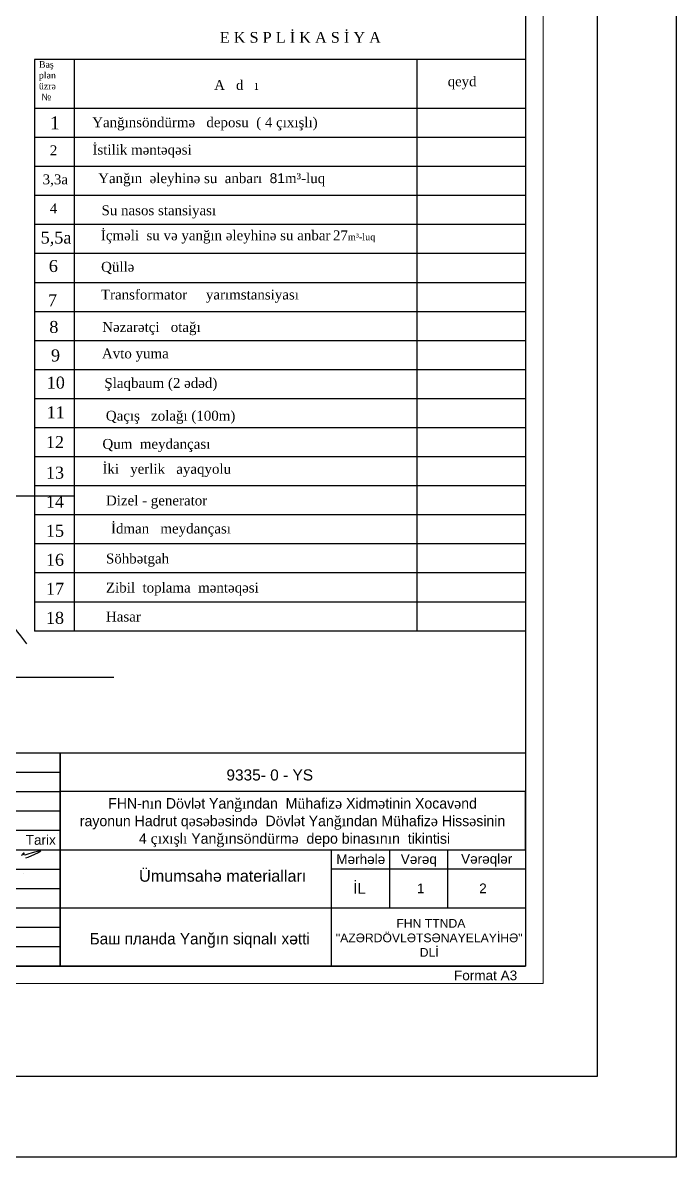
# Model space of a CAD drawing. Header units: feet. Extents: x 3381 to 683417, y 675186 to 4372291.
# Drawn here: x 682827 to 683007.2, y 4371810.6 to 4372123.2 of the extents above; entities that cross this region are included whole.
import ezdxf

# ---------------------------------------------------------------- set-up
doc = ezdxf.new("R2010")
doc.units = ezdxf.units.FT
doc.header["$MEASUREMENT"] = 0
doc.header["$PDMODE"] = 34
doc.header["$PDSIZE"] = 0.01
doc.linetypes.add('DUZ', pattern=[0])
doc.layers.get('0').update_dxf_attribs({"linetype": 'CONTINUOUS'})
for name, color, linetype in [('0_Point_Point', 7, 'CONTINUOUS'), ('Layer8', 7, 'CONTINUOUS'), ('ramka', 7, 'CONTINUOUS')]:
    doc.layers.add(name, color=color, linetype=linetype)
for name, color, linetype, lineweight in [('0_Ном._пера__110', 7, 'CONTINUOUS', 200), ('0_Ном._пера__21', 7, 'CONTINUOUS', 30), ('cədvəl xətti-15', 7, 'CONTINUOUS', 15), ('cədvəl xətti-35', 7, 'CONTINUOUS', 35), ('das tikili_Ном._пера__29', 29, 'CONTINUOUS', 18), ('km setka', 170, 'CONTINUOUS', 15), ('Künc ştampının yazısı', 7, 'CONTINUOUS', 13), ('Su S1', 5, 'CONTINUOUS', 60), ('размер', 90, 'CONTINUOUS', 9), ('размер2_Ном._пера__1', 7, 'CONTINUOUS', 13)]:
    doc.layers.add(name, color=color, linetype=linetype, lineweight=lineweight)
doc.styles.add('ARİAL', font='arial.ttf')
doc.styles.get("Standard").update_dxf_attribs({"font": 'arial.ttf', "height": 1.5})
doc.styles.add('style5', font='arialazlat.ttf', dxfattribs={"height": 400})
doc.styles.add('Times New  Roman', font='times.ttf')
doc.styles.add('СГЕНЕРИР_СТИЛЬ_1', font='a3ar(la).ttf')
doc.styles.add('СГЕНЕРИР_СТИЛЬ_8', font='a3ar(la).ttf')

msp = doc.modelspace()

# ---------------------------------------------------------------- linework, layer by layer
at = {"color": 1, "lineweight": 30}
msp.add_lwpolyline([(682077.611, 4372185.131), (683007.157, 4372185.131), (683007.157, 4371810.557), (682077.611, 4371810.557)], close=True, dxfattribs=at)
at = {"color": 3, "lineweight": 30}
msp.add_lwpolyline([(682092.211, 4372163.703), (682985.301, 4372163.703), (682985.301, 4371832.784), (682092.211, 4371832.784)], close=True, dxfattribs=at)
at = {"linetype": 'Continuous', "lineweight": 25}
msp.add_open_spline([(682691.713, 4372146.789), (682693.534, 4372143.319), (682699.84, 4372131.301), (682709.737, 4372113.319), (682723.732, 4372094.055), (682734.503, 4372073.857), (682745.466, 4372055.972), (682754.594, 4372038.568), (682768.009, 4372020.047), (682784.609, 4372005.758), (682796.144, 4371990.921), (682804.074, 4371980.439), (682815.392, 4371968.52), (682823.641, 4371957.828), (682828.085, 4371952.068)], degree=3, knots=[0, 0, 0, 0, 11.7595104, 40.7232097, 61.4623304, 83.0549787, 109.2907167, 124.3927439, 141.9627176, 177.5330077, 189.5588214, 198.2764878, 216.9554477, 238.7688662, 238.7688662, 238.7688662, 238.7688662], dxfattribs=at)
at = {"layer": '0_Point_Point', "lineweight": 15}
for p in [(682836.535, 4371899.792, 688.984), (682827.167, 4371888.834, 687.604)]:
    msp.add_point(p, dxfattribs=at)
at = {"layer": '0_Ном._пера__110', "linetype": 'Continuous', "lineweight": 25, "flags": 128}
msp.add_lwpolyline([(682594.475, 4372129.73), (682965.581, 4372129.73), (682965.581, 4371863.27), (682594.475, 4371863.27)], close=True, dxfattribs=at)
at = {"layer": '0_Ном._пера__21', "color": 5, "linetype": 'Continuous', "lineweight": 30, "flags": 128}
msp.add_lwpolyline([(682826.669, 4371893.798), (682827.396, 4371894.228), (682827.396, 4371894.417), (682827.212, 4371894.417), (682826.915, 4371894.11), (682827.714, 4371893.89), (682828.752, 4371894.261), (682829.455, 4371894.486), (682830.349, 4371894.706), (682831.455, 4371894.979), (682832.019, 4371894.979), (682831.706, 4371894.763), (682831.247, 4371894.446), (682830.251, 4371894.013), (682828.427, 4371893.195), (682827.729, 4371893.007)], dxfattribs=at)
at = {"layer": 'cədvəl xətti-15', "lineweight": 25}
for p, q in [((682767.858, 4371916.708), (682837.328, 4371916.708)), ((682767.858, 4371911.365), (682837.328, 4371911.365)), ((682767.858, 4371906.021), (682837.328, 4371906.021)), ((682767.858, 4371889.989), (682837.328, 4371889.989)), ((682767.858, 4371884.645), (682837.328, 4371884.645)), ((682767.858, 4371879.301), (682837.328, 4371879.301)), ((682767.858, 4371873.958), (682837.328, 4371873.958)), ((682767.858, 4371868.614), (682837.328, 4371868.614))]:
    msp.add_line(p, q, dxfattribs=at)
at = {"layer": 'cədvəl xətti-35', "lineweight": 25}
for p, q in [((682837.328, 4371863.27), (682837.328, 4371922.052)), ((682837.328, 4371922.052), (682837.328, 4371863.27)), ((682767.858, 4371900.677), (682837.328, 4371900.677)), ((682767.858, 4371895.333), (682837.328, 4371895.333)), ((682912.142, 4371863.27), (682912.142, 4371895.333)), ((682928.174, 4371879.301), (682928.174, 4371895.333)), ((682944.206, 4371879.301), (682944.206, 4371895.333))]:
    msp.add_line(p, q, dxfattribs=at)
for points in [[(682767.858, 4371922.052), (682965.581, 4371922.052), (682965.581, 4371863.27), (682767.858, 4371863.27)], [(682965.581, 4371911.365), (682837.328, 4371911.365), (682837.328, 4371895.333), (682965.581, 4371895.333)], [(682965.581, 4371889.989), (682912.142, 4371889.989), (682912.142, 4371895.333), (682965.581, 4371895.333)]]:
    msp.add_lwpolyline(points, close=True, dxfattribs=at)
msp.add_lwpolyline([(682837.328, 4371879.301), (682965.581, 4371879.301)], dxfattribs=at)
at = {"layer": 'das tikili_Ном._пера__29', "color": 7, "linetype": 'Continuous', "flags": 128}
msp.add_lwpolyline([(682575.096, 4372134.575), (682970.426, 4372134.575), (682970.426, 4371858.425), (682575.096, 4371858.425)], close=True, dxfattribs=at)
at = {"layer": 'km setka', "lineweight": 25, "flags": 128}
for points in [[(682602.39, 4371992.877), (682841.16, 4371992.877)], [(682601.007, 4371942.877), (682852.088, 4371942.877)]]:
    msp.add_lwpolyline(points, dxfattribs=at)
at = {"layer": 'Su S1', "color": 0, "linetype": 'DUZ', "lineweight": 25, "ltscale": 0.6}
for p, q in [((682936.766, 4372113.064), (682830.27, 4372113.064)), ((682830.27, 4372113.064), (682830.27, 4371955.584)), ((682965.581, 4372113.064), (682830.377, 4372113.064)), ((682841.16, 4372113.064), (682841.16, 4372091.584)), ((682935.641, 4372113.064), (682935.641, 4371955.462)), ((682841.16, 4372103.037), (682841.16, 4371955.584)), ((682965.581, 4372099.586), (682830.377, 4372099.586)), ((682936.766, 4372099.586), (682830.377, 4372099.586)), ((682936.766, 4372091.584), (682830.27, 4372091.584)), ((682965.581, 4372091.584), (682830.377, 4372091.584)), ((682936.766, 4372083.584), (682830.27, 4372083.584)), ((682965.581, 4372083.584), (682830.377, 4372083.584)), ((682936.766, 4372075.584), (682830.27, 4372075.584)), ((682965.581, 4372075.584), (682830.377, 4372075.584)), ((682936.766, 4372067.584), (682830.27, 4372067.584)), ((682965.581, 4372067.584), (682830.377, 4372067.584)), ((682936.766, 4372059.584), (682830.27, 4372059.584)), ((682965.581, 4372059.584), (682830.377, 4372059.584)), ((682965.581, 4372051.584), (682830.377, 4372051.584)), ((682965.581, 4372043.584), (682830.377, 4372043.584)), ((682965.581, 4372035.584), (682830.377, 4372035.584)), ((682965.581, 4372027.584), (682830.377, 4372027.584)), ((682965.581, 4372019.584), (682830.377, 4372019.584)), ((682965.581, 4372011.584), (682830.377, 4372011.584)), ((682965.581, 4372003.584), (682830.27, 4372003.584)), ((682965.581, 4371995.584), (682830.27, 4371995.584)), ((682965.581, 4371987.584), (682830.27, 4371987.584)), ((682965.581, 4371979.584), (682830.27, 4371979.584)), ((682965.581, 4371971.584), (682830.27, 4371971.584)), ((682965.581, 4371963.584), (682830.27, 4371963.584)), ((682965.581, 4371955.584), (682830.27, 4371955.584))]:
    msp.add_line(p, q, dxfattribs=at)
at = {"layer": 'размер', "color": 7, "lineweight": 25}
msp.add_line((682793.758, 4371863.27), (682965.581, 4371863.27), dxfattribs=at)

# ---------------------------------------------------------------- texts
at = {"lineweight": 25, "insert": (682831.985, 4371898.005), "char_height": 2.6719, "attachment_point": 5, "style": 'ARİAL'}
msp.add_mtext('Tarix', dxfattribs=at)
at = {"color": 7, "lineweight": 0, "insert": (682875.81, 4371870.324, -59.366), "char_height": 3.142482, "width": 91.79709, "attachment_point": 5, "style": 'СГЕНЕРИР_СТИЛЬ_8'}
msp.add_mtext('\\A1;Баш планda Yan{\\fArial|b0|i0|c238|p34;ğı}n siqnal{\\fArial|b0|i0|c238|p34;ı} x{\\fArial|b0|i0|c238|p34;ə}tti', dxfattribs=at)
at = {"layer": 'Künc ştampının yazısı', "lineweight": 25, "attachment_point": 5, "style": 'ARİAL'}
for s, insert, char_height in [('Mərhələ', (682920.176, 4371892.705), 2.6719), ('Vərəq', (682936.193, 4371892.346), 2.6719), ('Vərəqlər', (682954.889, 4371892.412), 2.6719), ('İL ', (682919.817, 4371884.67), 2.9926), ('1', (682936.707, 4371884.671), 2.672), ('2', (682953.862, 4371884.671), 2.672), ('Format A3', (682954.59, 4371860.671), 2.6719)]:
    msp.add_mtext(s, dxfattribs=dict(at, insert=insert, char_height=char_height))
at = {"layer": 'Künc ştampının yazısı', "color": 7, "insert": (682939.046, 4371871.029), "char_height": 2.403229, "attachment_point": 5, "style": 'Times New  Roman'}
msp.add_mtext('{\\fArial|b0|i0|c238|p34;\\C256; FHN TTNDA\\P"AZ\\fArial|b0|i0|c0|p34;Ə\\fArial|b0|i0|c238|p34;RDÖVL\\fArial|b0|i0|c0|p34;Ə\\fArial|b0|i0|c238|p34;TS\\fArial|b0|i0|c0|p34;Ə\\fArial|b0|i0|c238|p34;NAYE\\fArial|b0|i0|c204|p34;L\\fArial|b0|i0|c238|p34;AYİH\\fArial|b0|i0|c0|p34;Ə\\fArial|b0|i0|c238|p34;" \\fArial|b0|i0|c204|p34;\\P\\fArial|b0|i0|c238|p34;DLİ}', dxfattribs=at)
at = {"layer": 'Layer8', "color": 0, "lineweight": 25, "attachment_point": 1, "style": 'style5'}
for s, insert, char_height, width in [('{\\fTimes New Roman|b0|i0|c238|p18;1}', (682834.482, 4372097.424), 3.59424, 148.91336), ('{\\fTimes New Roman|b0|i0|c238|p18;2}', (682834.482, 4372089.424), 2.72773, 148.91336), ('{\\fTimes New Roman|b0|i0|c238|p18;3,3a}', (682832.514, 4372081.424), 2.72773, 148.91336), ('{\\fTimes New Roman|b0|i0|c238|p18;4}', (682834.482, 4372073.424), 2.72773, 148.91336), ('{\\fTimes New Roman|b0|i0|c238|p18;5,5a}', (682831.965, 4372065.687), 3.30634, 136.98552), ('{\\fTimes New Roman|b0|i0|c238|p18;\\H1.1111x;6\\H0.9x; }', (682834.201, 4372057.837), 2.97571, 123.28696), ('{\\fTimes New Roman|b0|i0|c238|p18;7 }', (682833.974, 4372048.421), 3.30634, 136.98552), ('{\\fTimes New Roman|b0|i0|c238|p18;8  }', (682834.341, 4372041.038), 3.30634, 136.98552), ('{\\fTimes New Roman|b0|i0|c238|p18;9  }', (682834.791, 4372033.191), 3.30634, 136.98552), ('{\\fTimes New Roman|b0|i0|c238|p18;10  }', (682833.631, 4372025.7), 3.30634, 136.98552), ('{\\fTimes New Roman|b0|i0|c0|p18;1\\fTimes New Roman|b0|i0|c238|p18;1 }', (682833.607, 4372017.51), 3.30634, 136.98552), ('{\\fTimes New Roman|b0|i0|c0|p18;1\\fTimes New Roman|b0|i0|c238|p18;2 }', (682833.404, 4372009.301), 3.30634, 136.98552), ('{\\fTimes New Roman|b0|i0|c0|p18;1\\fTimes New Roman|b0|i0|c238|p18;3 }', (682833.404, 4372000.877), 3.30634, 136.98552), ('{\\fTimes New Roman|b0|i0|c0|p18;1\\fTimes New Roman|b0|i0|c238|p18;4 }', (682833.404, 4371992.877), 3.30634, 136.98552), ('{\\fTimes New Roman|b0|i0|c0|p18;1\\fTimes New Roman|b0|i0|c238|p18;5 }', (682833.404, 4371984.877), 3.30634, 136.98552), ('{\\fTimes New Roman|b0|i0|c0|p18;1\\fTimes New Roman|b0|i0|c238|p18;6 }', (682833.404, 4371976.877), 3.30634, 136.98552), ('{\\fTimes New Roman|b0|i0|c0|p18;1\\fTimes New Roman|b0|i0|c238|p18;7 }', (682833.404, 4371968.877), 3.30634, 136.98552), ('{\\fTimes New Roman|b0|i0|c0|p18;1\\fTimes New Roman|b0|i0|c238|p18;8 }', (682833.404, 4371960.877), 3.30634, 136.98552)]:
    msp.add_mtext(s, dxfattribs=dict(at, insert=insert, char_height=char_height, width=width))
at = {"layer": 'ramka', "color": 0, "lineweight": 25, "ltscale": 0.4, "insert": (682881.315, 4372120.673, 697.744), "char_height": 2.965248, "width": 150.37035, "attachment_point": 1, "style": 'СГЕНЕРИР_СТИЛЬ_1'}
msp.add_mtext('{\\fTimes New Roman|b0|i0|c204|p18;E K S P L \\fTimes New Roman|b0|i0|c238|p18;İ\\fTimes New Roman|b0|i0|c204|p18; K A S \\fTimes New Roman|b0|i0|c238|p18;İ\\fTimes New Roman|b0|i0|c204|p18; Y A}', dxfattribs=at)
at = {"layer": 'ramka', "color": 0, "lineweight": 25, "ltscale": 0.4, "attachment_point": 1}
for s, insert, char_height, width in [('{\\fTimes New Roman|b0|i0|c238|p18;Baş\\Pplan\\Püzrə\\P} №', (682831.478, 4372112.654), 1.79712, 40.46868), ('{\\fTimes New Roman|b0|i0|c238|p18;Baş\\Pplan\\Püzrə\\P} №', (682831.478, 4372112.654), 1.79712, 40.46868), ('{\\fTimes New Roman|b0|i0|c238|p18;qeyd}', (682944.152, 4372108.418), 2.69568, 40.46868), ('{\\fTimes New Roman|b0|i0|c0|p18;A   d   \\fTimes New Roman|b0|i0|c238|p18;ı}', (682879.795, 4372107.415), 2.69568, 40.46868), ('{\\fTimes New Roman|b0|i0|c238|p18;Yanğınsöndürmə   deposu  ( 4\\fTimes New Roman|b0|i0|c162|p18; \\fTimes New Roman|b0|i0|c238|p18;çıxışlı)}', (682846.163, 4372097.155, 24.952), 2.727734, 69.91134), ('{\\fTimes New Roman|b0|i0|c238|p18; İstilik məntəqəsi }', (682845.196, 4372089.61, -716.5), 2.72773, 106.02881), ('{\\fTimes New Roman|b0|i0|c238|p18;Yanğın  əleyhinə su  anbarı  \\fArial|b0|i0|c238|p34;81\\fTimes New Roman|b0|i0|c238|p18;m³-luq}', (682847.807, 4372081.742), 2.727734, 100.67233), ('{\\fTimes New Roman|b0|i0|c238|p18;Su nasos stansiyası}', (682848.728, 4372072.899), 2.72773, 100.67233), ('{\\fArial|b0|i0|c238|p34;   \\fTimes New Roman|b0|i0|c238|p18; İçməli  su və yanğın əleyhinə su anbar\\H0.68182x; \\H1.46666x;27\\H0.68182x;m³-luq}', (682844.346, 4372065.993), 2.727734, 100.67233), ('{\\fTimes New Roman|b0|i0|c238|p18;Qüllə}', (682848.612, 4372057.332, -716.5), 2.72773, 90.6051), ('{\\fTimes New Roman|b0|i0|c238|p18;Transformator     yarımstansiyası}', (682848.558, 4372049.683), 2.72773, 100.67233), ('{\\fTimes New Roman|b0|i0|c238|p18;Nəzarətçi   otağı}', (682848.937, 4372040.736), 2.72773, 100.67233), ('{\\fTimes New Roman|b0|i0|c238|p18;Avto yuma}', (682848.842, 4372033.451), 2.72773, 100.67233), ('{\\fTimes New Roman|b0|i0|c238|p18;Şlaqbaum (2 ədəd)}', (682849.529, 4372025.306), 2.72773, 100.67233), ('{\\fTimes New Roman|b0|i0|c238|p18;Qaçış   zolağı (100m)}', (682849.921, 4372016.292, -35.931), 2.72773, 90.6051), ('{\\fTimes New Roman|b0|i0|c238|p18;Qum  meydançası}', (682848.979, 4372008.53), 2.72773, 100.67233), ('{\\fTimes New Roman|b0|i0|c238|p18;İki   yerlik   ayaqyolu}', (682848.968, 4372001.641), 2.72773, 64.53355), ('{\\fTimes New Roman|b0|i0|c238|p18;Dizel - generator}', (682849.957, 4371992.933), 2.72773, 64.53355), ('{\\fTimes New Roman|b0|i0|c238|p18;İdman   meydançası}', (682851.337, 4371985.197, -10.486), 2.72773, 46.53862), ('{\\fTimes New Roman|b0|i0|c238|p18;Söhbətgah}', (682849.957, 4371976.933), 2.72773, 64.53355), ('{\\fTimes New Roman|b0|i0|c238|p18;Zibil  toplama  məntəqəsi}', (682849.957, 4371968.933), 2.72773, 64.53355), ('{\\fTimes New Roman|b0|i0|c238|p18;Hasar}', (682849.957, 4371960.933), 2.72773, 64.53355)]:
    msp.add_mtext(s, dxfattribs=dict(at, insert=insert, char_height=char_height, width=width))
at = {"layer": 'ramka', "lineweight": 25, "ltscale": 0.3, "insert": (682883.147, 4371917.448), "char_height": 3.04731, "width": 100.91925, "attachment_point": 1, "style": 'ARİAL'}
msp.add_mtext('{\\fArial|b0|i0|c238|p34;9335- 0 - YS}', dxfattribs=at)
at = {"layer": 'ramka', "color": 7, "linetype": 'DUZ', "lineweight": 25, "ltscale": 0.5, "insert": (682859.076, 4371889.701), "char_height": 3.19397, "width": 102.31463, "attachment_point": 1, "style": 'ARİAL'}
msp.add_mtext('{\\fArial|b0|i0|c238|p34;Ümumsahə materialları}', dxfattribs=at)
at = {"layer": 'размер2_Ном._пера__1', "linetype": 'Continuous', "lineweight": 15, "insert": (682901.38, 4371902.782, -59.366), "char_height": 2.903949, "attachment_point": 5, "style": 'ARİAL'}
msp.add_mtext('{\\fA2 Arial AzLat|b0|i0|c204|p34;\\C7;FHN-n\\fTimes New Roman|b0|i0|c238|p18;ı\\fA2 Arial AzLat|b0|i0|c204|p34;n D\\fTimes New Roman|b0|i0|c238|p18;ö\\fA2 Arial AzLat|b0|i0|c204|p34;vl\\fTimes New Roman|b0|i0|c238|p18;ə\\fA2 Arial AzLat|b0|i0|c204|p34;t Yan\\fTimes New Roman|b0|i0|c238|p18;ğı\\fA2 Arial AzLat|b0|i0|c204|p34;ndan  M\\fTimes New Roman|b0|i0|c238|p18;ü\\fA2 Arial AzLat|b0|i0|c204|p34;hafiz\\fTimes New Roman|b0|i0|c238|p18;ə\\fA2 Arial AzLat|b0|i0|c204|p34; Xidm\\fTimes New Roman|b0|i0|c238|p18;ə\\fA2 Arial AzLat|b0|i0|c204|p34;tinin Xocav\\fTimes New Roman|b0|i0|c238|p18;ə\\fA2 Arial AzLat|b0|i0|c204|p34;nd\\Prayonun Hadrut q\\fTimes New Roman|b0|i0|c238|p18;ə\\fA2 Arial AzLat|b0|i0|c204|p34;s\\fTimes New Roman|b0|i0|c238|p18;ə\\fA2 Arial AzLat|b0|i0|c204|p34;b\\fTimes New Roman|b0|i0|c238|p18;ə\\fA2 Arial AzLat|b0|i0|c204|p34;sind\\fTimes New Roman|b0|i0|c238|p18;ə\\fA2 Arial AzLat|b0|i0|c204|p34;  D\\fTimes New Roman|b0|i0|c238|p18;ö\\fA2 Arial AzLat|b0|i0|c204|p34;vl\\fTimes New Roman|b0|i0|c238|p18;ə\\fA2 Arial AzLat|b0|i0|c204|p34;t Yan\\fTimes New Roman|b0|i0|c238|p18;ğı\\fA2 Arial AzLat|b0|i0|c204|p34;ndan M\\fTimes New Roman|b0|i0|c238|p18;ü\\fA2 Arial AzLat|b0|i0|c204|p34;hafiz\\fTimes New Roman|b0|i0|c238|p18;ə\\fA2 Arial AzLat|b0|i0|c204|p34; Hiss\\fTimes New Roman|b0|i0|c238|p18;ə\\fA2 Arial AzLat|b0|i0|c204|p34;sinin\\P 4 \\fTimes New Roman|b0|i0|c238|p18;çı\\fA2 Arial AzLat|b0|i0|c204|p34;x\\fTimes New Roman|b0|i0|c238|p18;ış\\fA2 Arial AzLat|b0|i0|c204|p34;l\\fTimes New Roman|b0|i0|c238|p18;ı\\fA2 Arial AzLat|b0|i0|c204|p34; Yan\\fTimes New Roman|b0|i0|c238|p18;ğı\\fA2 Arial AzLat|b0|i0|c204|p34;ns\\fTimes New Roman|b0|i0|c238|p18;ö\\fA2 Arial AzLat|b0|i0|c204|p34;nd\\fTimes New Roman|b0|i0|c238|p18;ü\\fA2 Arial AzLat|b0|i0|c204|p34;rm\\fTimes New Roman|b0|i0|c238|p18;ə\\fA2 Arial AzLat|b0|i0|c204|p34;  depo binas\\fTimes New Roman|b0|i0|c238|p18;ı\\fA2 Arial AzLat|b0|i0|c204|p34;n\\fTimes New Roman|b0|i0|c238|p18;ı\\fA2 Arial AzLat|b0|i0|c204|p34;n  tikintisi}', dxfattribs=at)

doc.saveas('drawing.dxf')
